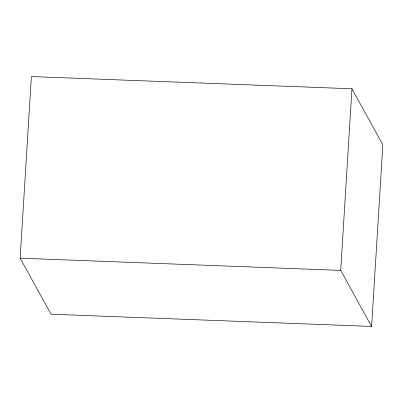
<?xml version="1.0" encoding="UTF-8"?>
<svg xmlns="http://www.w3.org/2000/svg" width="403" height="403" viewBox="0 0 403 403"><rect width="100%" height="100%" fill="white"/><g stroke="black" fill="none" stroke-linecap="round" stroke-linejoin="round"><path stroke-width="0.6" d="M20.15 258.177L31.389 76.56L351.95 88.781L382.85 144.823L371.611 326.44L51.05 314.219L20.15 258.177L340.711 270.398L371.611 326.44M340.711 270.398L351.95 88.781"/></g></svg>
